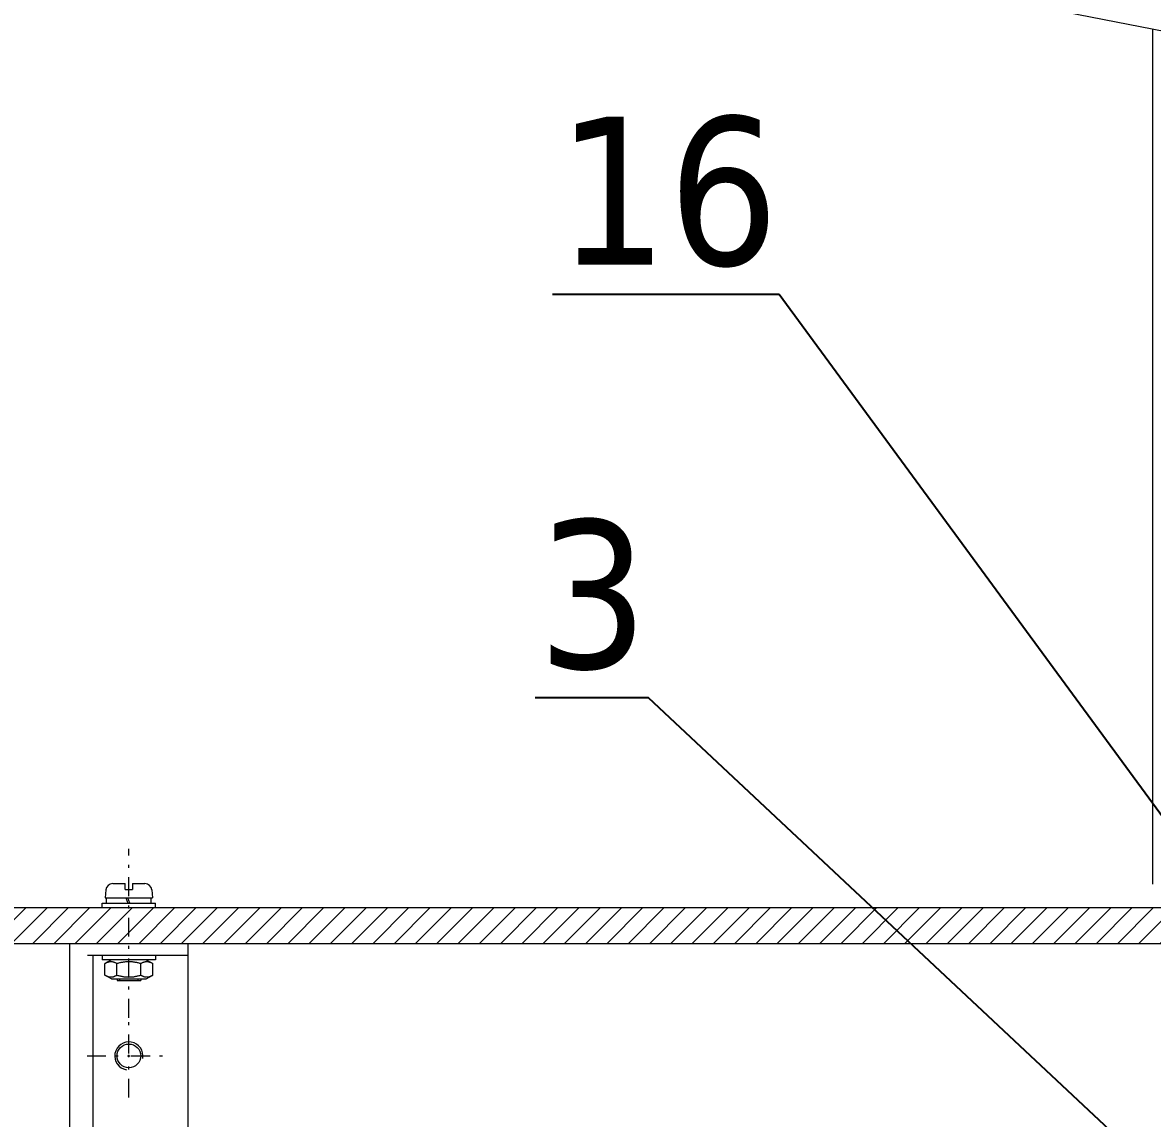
# Model space of a CAD drawing. Header units: millimetres. Extents: x 651 to 8859, y -354 to 894.
# Drawn here: x 2350.52 to 2388.68, y 99.17 to 136.17 of the extents above; entities that cross this region are included whole.
import ezdxf
from ezdxf import colors
from ezdxf.entities.mleader import LeaderData, LeaderLine
from ezdxf.math import Vec2, Vec3

# ---------------------------------------------------------------- set-up
doc = ezdxf.new("R2010")
doc.units = ezdxf.units.MM
doc.linetypes.add('DASHDOT2', pattern=[12.7, 6.35, -3.175, 0, -3.175])
doc.layers.get('0').update_dxf_attribs({"lineweight": 18})
for name, color, linetype, lineweight in [('cienka', 7, 'Continuous', 9), ('Kreskowanie (ISO)', 7, 'Continuous', 9), ('Widoczne (ISO)', 7, 'Continuous', 18), ('Widoczne wąskie (ISO)', 7, 'Continuous', 9)]:
    doc.layers.add(name, color=color, linetype=linetype, lineweight=lineweight)
doc.styles.get("Standard").update_dxf_attribs({"font": 'tahoma.ttf'})

# ---------------------------------------------------------------- blocks, each defined once
blk = doc.blocks.new('*U131')
at = {"layer": 'Widoczne wąskie (ISO)', "color": 0, "linetype": 'DASHDOT2', "ltscale": 0.1, "transparency": 16777216}
blk.add_line((0, -3.58), (0, 2.123), dxfattribs=at)
blk = doc.blocks.new('_Dot')
at = {"color": 0, "linetype": 'ByBlock', "lineweight": -2}
blk.add_line((-0.5, 0), (-1, 0), dxfattribs=at)
at = {"color": 0, "linetype": 'ByBlock', "const_width": 0.5}
blk.add_lwpolyline([(-0.25, 0, 1), (0.25, 0, 1)], format="xyb", close=True, dxfattribs=at)
blk = doc.blocks.new('*U649')
at = {"layer": 'Widoczne wąskie (ISO)', "color": 0, "linetype": 'DASHDOT2', "ltscale": 0.1, "transparency": 16777216}
for p, q in [((0, 0.08164), (0, 1.4082)), ((-1.4082, 0), (-0.08164, 0)), ((0.08164, 0), (1.4082, 0)), ((0, -1.4082), (0, -0.08164))]:
    blk.add_line(p, q, dxfattribs=at)
at = {"layer": 'Widoczne wąskie (ISO)', "color": 0, "linetype": 'Continuous', "ltscale": 0.1, "transparency": 16777216}
for p, q in [((-0.04082, 0), (0.04082, 0)), ((0, -0.04082), (0, 0.04082))]:
    blk.add_line(p, q, dxfattribs=at)

msp = doc.modelspace()

# ---------------------------------------------------------------- hatches: boundary and pattern name
at = {"layer": 'Kreskowanie (ISO)'}
h = msp.add_hatch(dxfattribs=at)
h.set_pattern_fill('ANSI31', color=256, scale=0.16, style=0)
edge = h.paths.add_edge_path()
edge.add_spline(control_points=[(2389.632, 106.281), (2389.665, 106.049), (2389.713, 105.859), (2389.831, 105.593), (2389.895, 105.49), (2390.06, 105.323), (2390.152, 105.263), (2390.392, 105.162), (2390.538, 105.139), (2390.789, 105.136), (2390.911, 105.152), (2391.115, 105.22), (2391.2, 105.265), (2391.365, 105.398), (2391.435, 105.489), (2391.584, 105.762), (2391.649, 105.987), (2391.698, 106.281)], knot_values=[0.051829, 0.051829, 0.051829, 0.051829, 0.418118, 0.418118, 0.67989, 0.67989, 0.921586, 0.921586, 1.242298, 1.242298, 1.529993, 1.529993, 1.761819, 1.761819, 2.042228, 2.042228, 2.511013, 2.511013, 2.511013, 2.511013], degree=3, periodic=0)
edge.add_line((2391.698, 106.281), (2393.111, 106.281))
edge.add_line((2393.111, 106.281), (2393.111, 105.081))
edge.add_line((2393.111, 105.081), (2324.112, 105.081))
edge.add_line((2324.112, 105.081), (2323.012, 105.081))
edge.add_line((2323.012, 105.081), (2322.588, 105.081))
edge.add_line((2322.588, 105.081), (2322.588, 106.281))
edge.add_line((2322.588, 106.281), (2323.012, 106.281))
edge.add_line((2323.012, 106.281), (2388.675, 106.281))
edge.add_line((2388.675, 106.281), (2389.632, 106.281))

# ---------------------------------------------------------------- linework, layer by layer
at = {"layer": 'Widoczne (ISO)'}
for p, q in [((2351.876, 143.167), (2392.676, 135.167)), ((2388.675, 135.951), (2388.675, 107.081)), ((2353.332, 106.882), (2353.309, 106.621)), ((2353.571, 107.101), (2353.989, 107.101)), ((2353.989, 106.901), (2353.989, 107.101)), ((2353.989, 106.901), (2354.229, 106.901)), ((2354.229, 107.101), (2354.229, 106.901)), ((2354.229, 107.101), (2354.647, 107.101)), ((2354.886, 106.882), (2354.909, 106.621)), ((2353.309, 106.621), (2354.909, 106.621)), ((2353.354, 106.441), (2353.354, 106.621)), ((2354.008, 106.621), (2354.073, 106.441)), ((2354.145, 106.441), (2354.08, 106.621)), ((2354.864, 106.441), (2354.864, 106.621)), ((2389.632, 106.281), (2323.012, 106.281)), ((2353.209, 106.441), (2355.009, 106.441)), ((2353.209, 106.281), (2353.209, 106.441)), ((2353.354, 106.441), (2354.864, 106.441)), ((2355.009, 106.281), (2355.009, 106.441)), ((2323.012, 105.081), (2393.111, 105.081)), ((2352.109, 105.081), (2352.109, 91.321)), ((2356.109, 104.681), (2356.109, 105.081)), ((2352.709, 104.681), (2356.109, 104.681)), ((2352.909, 91.721), (2352.909, 104.681)), ((2353.209, 104.681), (2353.209, 104.521)), ((2355.009, 104.681), (2355.009, 104.521)), ((2356.109, 91.721), (2356.109, 104.681)), ((2355.009, 104.521), (2353.209, 104.521)), ((2353.519, 104.521), (2353.301, 104.395)), ((2353.301, 104.007), (2353.301, 104.395)), ((2353.705, 104.007), (2353.705, 104.395)), ((2354.513, 104.007), (2354.513, 104.395)), ((2354.699, 104.521), (2354.917, 104.395)), ((2354.917, 104.007), (2354.917, 104.395)), ((2353.519, 103.881), (2353.301, 104.007)), ((2353.519, 103.881), (2354.699, 103.881)), ((2353.709, 103.881), (2353.709, 103.821)), ((2353.709, 103.821), (2354.509, 103.821)), ((2354.509, 103.881), (2354.509, 103.821)), ((2354.699, 103.881), (2354.917, 104.007))]:
    msp.add_line(p, q, dxfattribs=at)
msp.add_circle((2354.109, 101.281), 0.4, dxfattribs=at)
for centre, start, end in [((2353.571, 106.861), 90, 175), ((2354.647, 106.861), 5, 90)]:
    msp.add_arc(centre, 0.24, start, end, dxfattribs=at)
for points in [[(2353.705, 104.395), (2353.503, 104.511), (2353.301, 104.395)], [(2354.513, 104.395), (2354.109, 104.511), (2353.705, 104.395)], [(2354.917, 104.395), (2354.715, 104.511), (2354.513, 104.395)], [(2353.301, 104.007), (2353.503, 103.89), (2353.705, 104.007)], [(2353.705, 104.007), (2354.109, 103.89), (2354.513, 104.007)], [(2354.513, 104.007), (2354.715, 103.89), (2354.917, 104.007)]]:
    msp.add_rational_spline(points, [1, 1.15470053838, 1], degree=2, dxfattribs=at)
at = {"layer": 'Widoczne wąskie (ISO)'}
for p, q in [((2353.793, 103.881), (2353.793, 103.821)), ((2354.425, 103.821), (2354.425, 103.881))]:
    msp.add_line(p, q, dxfattribs=at)
msp.add_arc((2354.109, 101.281), 0.476, 350, 260, dxfattribs=at)

# ---------------------------------------------------------------- block references
at = {"layer": 'Widoczne wąskie (ISO)', "linetype": 'DASHDOT2', "ltscale": 0.1}
for name, p in [('*U131', (2354.109, 106.149)), ('*U649', (2354.109, 101.281))]:
    msp.add_blockref(name, p, dxfattribs=at)

# ---------------------------------------------------------------- leaders
at = {"layer": 'cienka'}
ml = msp.add_multileader_mtext('Standard', dxfattribs=at)
ml.set_content('16', color=256)
ml.set_leader_properties()
ml.set_arrow_properties(name='DOT')
ml.build(insert=Vec2(0, 0))
ml.multileader.update_dxf_attribs({"has_dogleg": 0, "text_left_attachment_type": 5, "text_right_attachment_type": 6, "text_top_attachment_type": 10, "dogleg_length": 0, "arrow_head_size": 1})
ctx = ml.context
ctx.base_point, ctx.char_height, ctx.arrow_head_size, ctx.landing_gap_size, ctx.plane_origin = Vec3(2369.543, 126.895), 5, 1, 0, Vec3(2400.017, 181.136)
ctx.left_attachment, ctx.right_attachment, ctx.bottom_attachment, ctx.text_align_type = 5, 6, 10, 2
notes = []
notes.append((ctx, [(0, (1, 1, 0), (2376.068, 126.989), (-1, 0), 0, [(0, [(2394.335, 102.094)], 0, [])])]))
ctx.mtext.insert, ctx.mtext.alignment, ctx.mtext.flow_direction = Vec3(2376.068, 132.989), 3, 5
ml = msp.add_multileader_mtext('Standard', dxfattribs=at)
ml.set_content('3', color=256)
ml.set_leader_properties()
ml.set_arrow_properties(name='DOT')
ml.build(insert=Vec2(0, 0))
ml.multileader.update_dxf_attribs({"has_dogleg": 0, "text_left_attachment_type": 5, "text_right_attachment_type": 6, "text_top_attachment_type": 10, "dogleg_length": 0, "arrow_head_size": 1})
ctx = ml.context
ctx.base_point, ctx.char_height, ctx.arrow_head_size, ctx.landing_gap_size, ctx.plane_origin = Vec3(2368.616, 113.27), 5, 1, 0, Vec3(2381.382, 139.596)
ctx.left_attachment, ctx.right_attachment, ctx.bottom_attachment, ctx.text_align_type = 5, 6, 10, 2
notes.append((ctx, [(0, (1, 1, 0), (2371.655, 113.374), (-1, 0), 0, [(0, [(2396.382, 90.206)], 0, [])])]))
ctx.mtext.insert, ctx.mtext.alignment, ctx.mtext.flow_direction = Vec3(2371.655, 119.374), 3, 5
for ctx, leaders in notes:
    for number, flags, end, landing, length, lines in leaders:
        leader = LeaderData()
        leader.index, (leader.has_last_leader_line, leader.has_dogleg_vector, leader.attachment_direction) = number, flags
        leader.last_leader_point, leader.dogleg_vector, leader.dogleg_length = Vec3(end), Vec3(landing), length
        for number, points, colour, breaks in lines:
            line = LeaderLine()
            line.index, line.vertices, line.color, line.breaks = number, Vec3.list(points), colors.encode_raw_color(colour), breaks
            leader.lines.append(line)
        ctx.leaders.append(leader)

doc.saveas('drawing.dxf')
